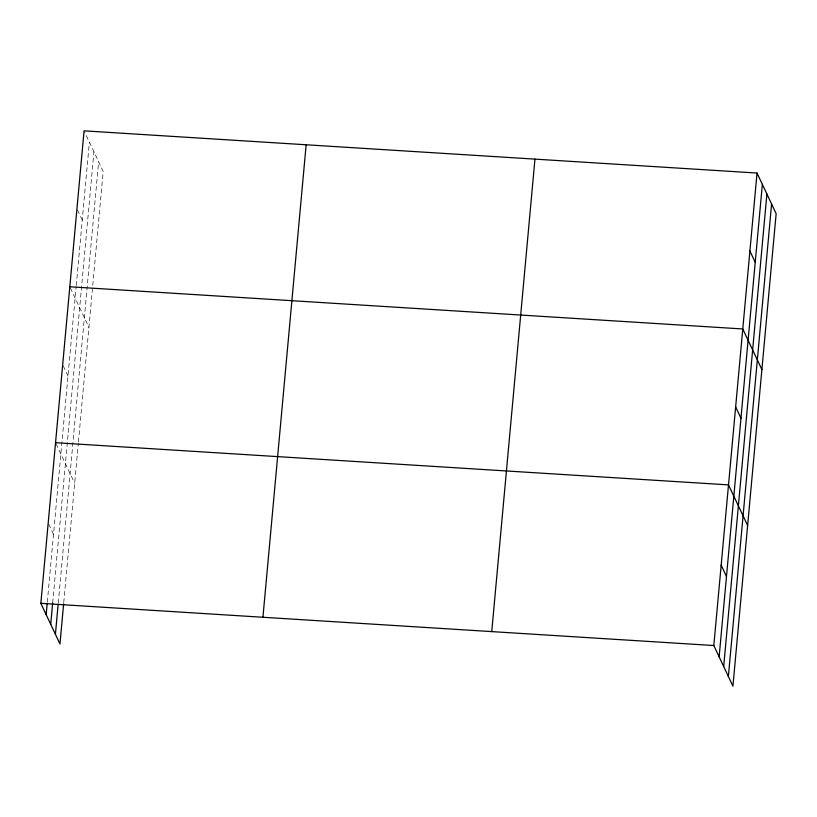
<?xml version="1.0" encoding="UTF-8"?>
<svg xmlns="http://www.w3.org/2000/svg" width="817" height="817" viewBox="0 0 817 817"><rect width="100%" height="100%" fill="white"/><g stroke="black" fill="none" stroke-linecap="round" stroke-linejoin="round"><path stroke-width="0.61" stroke-dasharray="4.08 3.06" d="M47.315 602.078L76.155 286.736M76.267 285.48L89.38 142.138M52.666 602.966L93.935 151.819M58.283 602.895L98.622 161.786M63.746 602.538L78.34 443.069M78.452 441.813L103.177 171.468L84.6 131.976M77.462 209.938L82.251 220.1M70.333 287.901L88.92 327.382M63.205 365.853L67.985 376.014M56.077 443.815L74.653 483.307M48.724 524.146L53.514 534.298"/><path stroke-width="1.23" d="M63.634 603.794L59.968 643.949L40.85 603.334L84.069 130.843L757.032 173.051L776.15 213.666L732.931 686.157L713.823 645.532L757.032 173.051M46.16 614.629L47.192 603.334M50.715 624.3L52.666 602.966M55.413 634.278L58.16 604.151M262.931 617.264L306.15 144.772M491.742 631.612L534.951 159.121M719.134 656.827L762.353 184.336M723.688 666.498L766.908 194.017M728.376 676.476L771.595 203.984M69.802 286.767L742.776 328.965L761.893 369.59M55.546 442.691L728.519 484.889L747.626 525.505M40.85 603.334L713.823 645.532M749.904 251.003L755.214 262.298M735.647 406.927L740.958 418.222M721.166 565.211L726.476 576.506"/></g></svg>
